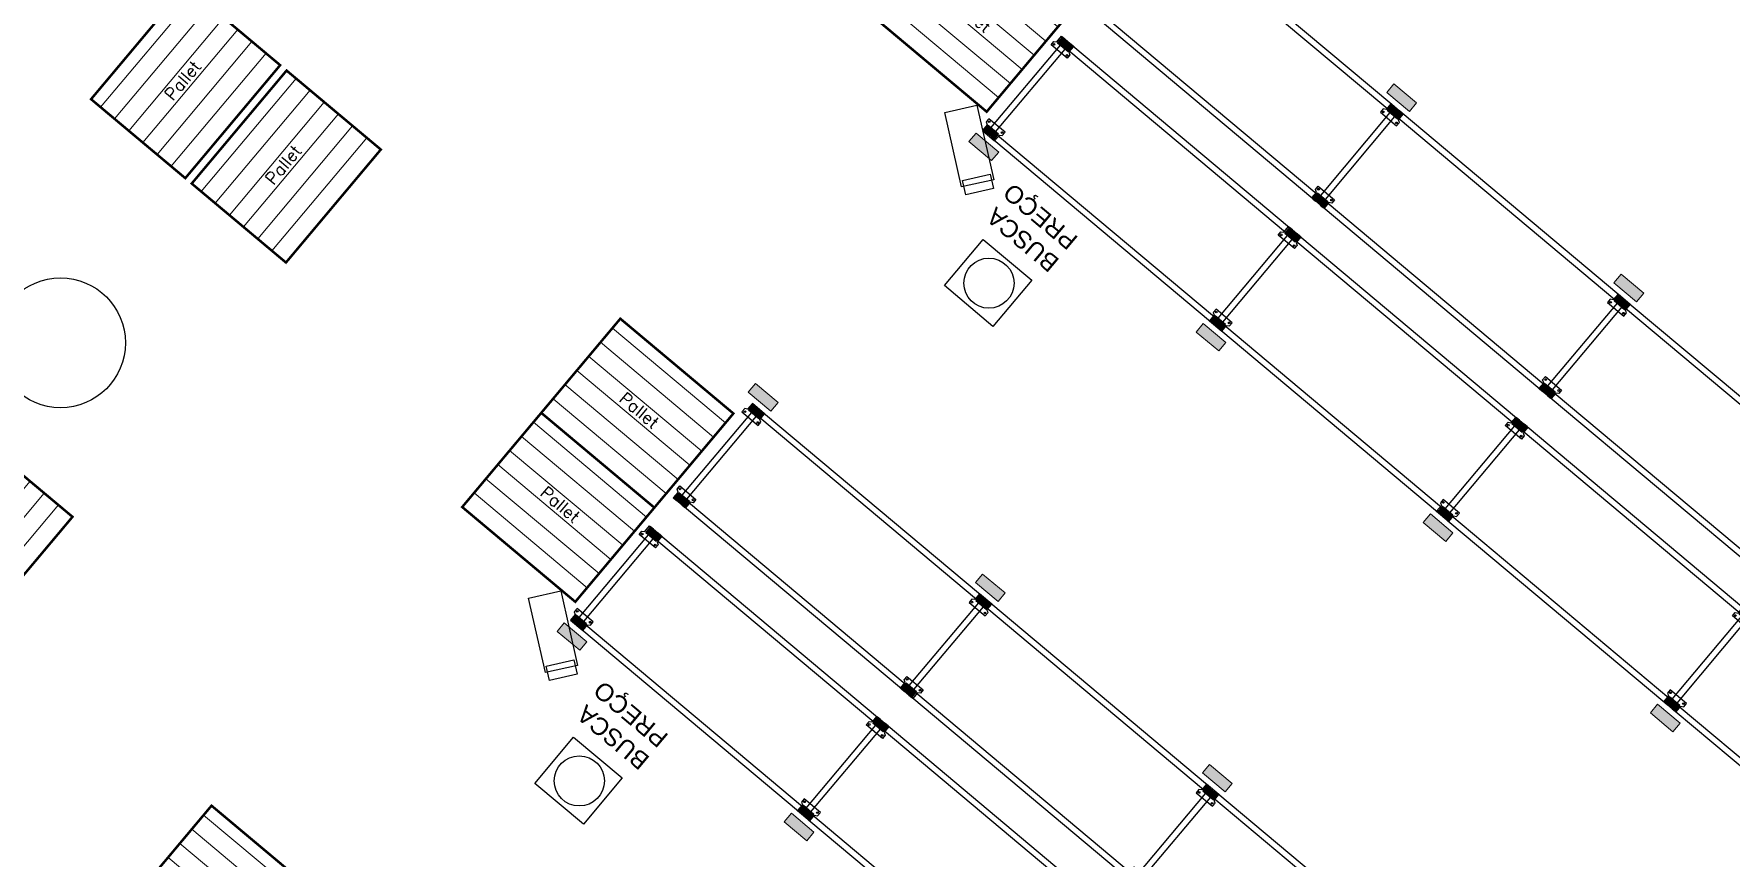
# Model space of a CAD drawing. Header units: metres. Extents: x 822482 to 822767, y 9662202 to 9662512.
# Drawn here: x 822632.44 to 822646.23, y 9662416 to 9662422.7 of the extents above; entities that cross this region are included whole.
import ezdxf

# ---------------------------------------------------------------- set-up
doc = ezdxf.new("R2010")
doc.units = ezdxf.units.M
for name, color, linetype, lineweight in [('#ARQ_MOB', 250, 'Continuous', 0), ('20006_ARQ_1400_3PV$0$ELETRICA', 130, 'Continuous', 0), ('ARQ_NE_PORTAPALLETS', 251, 'Continuous', 0)]:
    doc.layers.add(name, color=color, linetype=linetype, lineweight=lineweight)
doc.layers.add('#ARQ_TEXTO', color=8, linetype='Continuous')
doc.layers.add('wbc_gond_planta', color=7, linetype='Continuous')
doc.layers.add('ARQ_NE_COTAS', color=7, linetype='Continuous', true_color=0x000000)
doc.styles.add('ROMANS', font='romans', dxfattribs={"height": 0.2})
doc.styles.get("Standard").update_dxf_attribs({"font": 'arial.ttf'})

# ---------------------------------------------------------------- blocks, each defined once
blk = doc.blocks.new('100100T11R230100')
at = {"layer": 'wbc_gond_planta'}
for points in [[(3, -1), (3, 0), (0, 0), (0, -6), (11, -6), (11, 0), (8, 0), (8, -1)], [(244, -1), (244, 0), (241, 0), (241, -6), (252, -6), (252, 0), (249, 0), (249, -1)], [(8, -99), (8, -100), (11, -100), (11, -94), (0, -94), (0, -100), (3, -100), (3, -99)], [(249, -99), (249, -100), (252, -100), (252, -94), (241, -94), (241, -100), (244, -100), (244, -99)]]:
    blk.add_hatch(color=8, dxfattribs=at).paths.add_polyline_path(points)
at = {"layer": 'wbc_gond_planta', "color": 8, "linetype": 'Continuous'}
for p, q in [((-1, 0), (12, 0)), ((-1, -6), (-1, 0)), ((12, 0), (12, -6)), ((240, 0), (253, 0)), ((240, -6), (240, 0)), ((253, 0), (253, -6)), ((-3.1, -7.2), (-1, -6)), ((-3.1, -10.7), (-3.1, -7.2)), ((14.1, -10.7), (-3.1, -10.7)), ((12, -6), (14.1, -7.2)), ((14.1, -7.2), (14.1, -10.7)), ((237.9, -7.2), (240, -6)), ((237.9, -10.7), (237.9, -7.2)), ((255.1, -10.7), (237.9, -10.7)), ((253, -6), (255.1, -7.2)), ((255.1, -7.2), (255.1, -10.7)), ((14.1, -89.3), (-3.1, -89.3)), ((-3.1, -89.3), (-3.1, -92.8)), ((-3.1, -92.8), (-1, -94)), ((-1, -94), (-1, -100)), ((12, -94), (14.1, -92.8)), ((12, -100), (12, -94)), ((14.1, -92.8), (14.1, -89.3)), ((255.1, -89.3), (237.9, -89.3)), ((237.9, -89.3), (237.9, -92.8)), ((237.9, -92.8), (240, -94)), ((240, -94), (240, -100)), ((253, -94), (255.1, -92.8)), ((253, -100), (253, -94)), ((255.1, -92.8), (255.1, -89.3)), ((-1, -100), (12, -100)), ((240, -100), (253, -100))]:
    blk.add_line(p, q, dxfattribs=at)
at = {"layer": 'wbc_gond_planta', "color": 8}
for p, q in [((3, 0), (0, 0)), ((0, 0), (0, -6)), ((3, -1), (3, 0)), ((8, 0), (8, -1)), ((8, 0), (11, 0)), ((11, 0), (241, 0)), ((11, 0), (11, -6)), ((244, 0), (241, 0)), ((241, 0), (241, -6)), ((244, -1), (244, 0)), ((249, 0), (249, -1)), ((249, 0), (252, 0)), ((252, 0), (252, -6)), ((11, -6), (0, -6)), ((8, -1), (3, -1)), ((3, -94), (3, -6)), ((8, -94), (8, -6)), ((11, -5), (241, -5)), ((252, -6), (241, -6)), ((249, -1), (244, -1)), ((244, -94), (244, -6)), ((249, -94), (249, -6)), ((0, -100), (0, -94)), ((11, -94), (0, -94)), ((11, -100), (11, -94)), ((11, -95), (241, -95)), ((241, -100), (241, -94)), ((252, -94), (241, -94)), ((252, -100), (252, -94)), ((3, -100), (0, -100)), ((8, -99), (3, -99)), ((3, -99), (3, -100)), ((8, -100), (8, -99)), ((8, -100), (11, -100)), ((11, -100), (241, -100)), ((244, -100), (241, -100)), ((249, -99), (244, -99)), ((244, -99), (244, -100)), ((249, -100), (249, -99)), ((249, -100), (252, -100))]:
    blk.add_line(p, q, dxfattribs=at)
for points in [[(3, -1), (3, 0), (0, 0), (0, -6), (11, -6), (11, 0), (8, 0), (8, -1)], [(244, -1), (244, 0), (241, 0), (241, -6), (252, -6), (252, 0), (249, 0), (249, -1)], [(8, -99), (8, -100), (11, -100), (11, -94), (0, -94), (0, -100), (3, -100), (3, -99)], [(249, -99), (249, -100), (252, -100), (252, -94), (241, -94), (241, -100), (244, -100), (244, -99)]]:
    blk.add_lwpolyline(points, close=True, dxfattribs=at)
for centre in [(-1.4, -9), (12.4, -9), (239.6, -9), (253.4, -9), (-1.4, -91), (12.4, -91), (239.6, -91), (253.4, -91)]:
    blk.add_circle(centre, 0.7, dxfattribs=at)
blk = doc.blocks.new('protetor')
blk.add_hatch(color=8).paths.add_polyline_path([(-3.5, -5), (-3.5, -14), (20.5, -14), (20.5, -5)])
at = {"color": 8}
blk.add_lwpolyline([(-3.5, -5), (-3.5, -14), (20.5, -14), (20.5, -5)], close=True, dxfattribs=at)
blk = doc.blocks.new('Pallet')
at = {"layer": '20006_ARQ_1400_3PV$0$ELETRICA', "true_color": 0xe3e3e3}
h = blk.add_hatch(dxfattribs=at)
h.set_pattern_fill('ANGLE', color=254, scale=100, angle=270)
h.set_pattern_definition([(270, (-6260213.56, 2250736.6), (698.5, -1e-13), [508, -190.5]), (0, (-6260213.56, 2250736.6), (2e-13, 698.5), [508, -190.5])])
h.paths.add_polyline_path([(38752, -4411.7), (38752, -4291.7), (38632, -4291.7), (38632, -4411.7)])
at = {"layer": '#ARQ_MOB', "transparency": 33554687, "const_width": 2}
blk.add_lwpolyline([(38575.3, -4328.3), (38455.3, -4328.3), (38455.3, -4428.3), (38575.3, -4428.3)], close=True, dxfattribs=at)
for points in [[(38575.3, -4328.3), (38455.3, -4328.3), (38455.3, -4328.3), (38575.3, -4328.3), (38575.3, -4330.8)], [(38575.3, -4338.3), (38455.3, -4338.3), (38455.3, -4353.3), (38575.3, -4353.3), (38575.3, -4338.3)], [(38575.3, -4353.3), (38455.3, -4353.3), (38455.3, -4368.3), (38575.3, -4368.3), (38575.3, -4353.3)], [(38575.3, -4368.3), (38455.3, -4368.3), (38455.3, -4383.3), (38575.3, -4383.3), (38575.3, -4368.3)], [(38575.3, -4383.3), (38455.3, -4383.3), (38455.3, -4398.3), (38575.3, -4398.3), (38575.3, -4383.3)], [(38575.3, -4398.3), (38455.3, -4398.3), (38455.3, -4413.3), (38575.3, -4413.3), (38575.3, -4398.3)], [(38575.3, -4413.3), (38455.3, -4413.3), (38455.3, -4428.3), (38575.3, -4428.3), (38575.3, -4413.3)]]:
    blk.add_lwpolyline(points)
at = {"layer": '#ARQ_TEXTO', "insert": (38515, -4375.5), "char_height": 10, "width": 346, "attachment_point": 5, "style": 'ROMANS'}
blk.add_mtext('Pallet', dxfattribs=at)
blk = doc.blocks.new('A$C8f1b9c42')
at = {"layer": 'ARQ_NE_PORTAPALLETS'}
for name, p, xscale, yscale, zscale, rotation in [('Pallet', (746.801, -258.833), 0.01, 0.01, 0.01, 180.000000003544), ('Pallet', (408.907, 169.129), 0.01, 0.01, 0.01, 270), ('Pallet', (409.975, 169.129), 0.01, 0.01, 0.01, 270), ('protetor', (358.562, -218.582), 0.01000000003725292, 0.01000000003725292, 0.01000000003725292, 180.000000003544), ('protetor', (360.972, -218.582), 0.01000000003725292, 0.01000000003725292, 0.01000000003725292, 180.000000003544), ('100100T11R230100', (358.562, -219.582), 0.01000000003725292, 0.01000000003725292, 0.01000000003725292, 180.000000003544), ('100100T11R230100', (360.972, -219.582), 0.01000000003725292, 0.01000000003725292, 0.01000000003725292, 180.000000003544), ('Pallet', (746.801, -263.004), 0.01, 0.01, 0.01, 180.000000003544), ('Pallet', (408.907, 165.229), 0.01, 0.01, 0.01, 270), ('Pallet', (409.975, 165.229), 0.01, 0.01, 0.01, 270), ('Pallet', (746.801, -264.004), 0.01, 0.01, 0.01, 180.000000003544), ('protetor', (353.737, -223.786), 0.01000000003725292, 0.01000000003725292, 0.01000000003725292, 180.000000003544), ('protetor', (356.147, -223.786), 0.01000000003725292, 0.01000000003725292, 0.01000000003725292, 180.000000003544), ('protetor', (358.557, -223.786), 0.01000000003725292, 0.01000000003725292, 0.01000000003725292, 180.000000003544), ('protetor', (360.967, -223.786), 0.01000000003725292, 0.01000000003725292, 0.01000000003725292, 180.000000003544), ('100100T11R230100', (353.737, -224.786), 0.01000000003725292, 0.01000000003725292, 0.01000000003725292, 180.000000003544), ('100100T11R230100', (356.147, -224.786), 0.01000000003725292, 0.01000000003725292, 0.01000000003725292, 180.000000003544), ('100100T11R230100', (358.557, -224.786), 0.01000000003725292, 0.01000000003725292, 0.01000000003725292, 180.000000003544), ('100100T11R230100', (360.967, -224.786), 0.01000000003725292, 0.01000000003725292, 0.01000000003725292, 180.000000003544), ('Pallet', (746.801, -268.208), 0.01, 0.01, 0.01, 180.000000003544), ('Pallet', (746.801, -269.208), 0.01, 0.01, 0.01, 180.000000003544)]:
    blk.add_blockref(name, p, dxfattribs=dict(at, xscale=xscale, yscale=yscale, zscale=zscale, rotation=rotation))
at = {"layer": 'ARQ_NE_PORTAPALLETS', "xscale": 0.01000000003725292, "yscale": 0.01000000003725292, "zscale": 0.01000000003725292}
for name, p in [('100100T11R230100', (353.632, -219.882)), ('100100T11R230100', (356.042, -219.882)), ('100100T11R230100', (358.452, -219.882)), ('protetor', (356.042, -220.882)), ('protetor', (358.452, -220.882)), ('protetor', (360.862, -220.882)), ('100100T11R230100', (353.632, -225.086)), ('100100T11R230100', (356.042, -225.086)), ('100100T11R230100', (358.452, -225.086)), ('protetor', (356.042, -226.086)), ('protetor', (358.452, -226.086))]:
    blk.add_blockref(name, p, dxfattribs=at)

msp = doc.modelspace()

# ---------------------------------------------------------------- linework, layer by layer
at = {"layer": 'ARQ_NE_COTAS', "color": 1}
for points in [[(822640.104, 9662422.115), (822640.241, 9662421.51), (822639.979, 9662421.451), (822639.842, 9662422.056)], [(822640.211, 9662421.554), (822640.238, 9662421.437), (822640.014, 9662421.386), (822639.987, 9662421.503)], [(822636.721, 9662418.165), (822636.857, 9662417.559), (822636.595, 9662417.5), (822636.458, 9662418.105)], [(822636.827, 9662417.604), (822636.854, 9662417.486), (822636.63, 9662417.435), (822636.603, 9662417.553)]]:
    msp.add_lwpolyline(points, close=True, dxfattribs=at)
at = {"layer": 'ARQ_NE_COTAS', "color": 6}
for points in [[(822640.234, 9662420.317), (822639.84, 9662420.648), (822640.155, 9662421.023), (822640.549, 9662420.693)], [(822636.904, 9662416.268), (822636.51, 9662416.598), (822636.825, 9662416.974), (822637.219, 9662416.643)]]:
    msp.add_lwpolyline(points, close=True, dxfattribs=at)
for centre in [(822640.201, 9662420.668), (822636.871, 9662416.619)]:
    msp.add_circle(centre, 0.204, dxfattribs=at)
at = {"layer": 'ARQ_NE_COTAS', "color": 40, "true_color": 0xf8d731}
msp.add_circle((822632.653, 9662420.183), 0.528, dxfattribs=at)

# ---------------------------------------------------------------- block references
at = {"ltscale": 10, "rotation": 140.0090103764572}
msp.add_blockref('A$C8f1b9c42', (822772.889, 9662018.47), dxfattribs=at)

# ---------------------------------------------------------------- texts
at = {"layer": 'ARQ_NE_COTAS', "color": 6, "char_height": 0.1421, "attachment_point": 1, "rotation": 140.009}
for insert in [(822640.691, 9662420.747), (822637.361, 9662416.698)]:
    msp.add_mtext_dynamic_manual_height_columns('BUSCA \\PPREÇO', width=0.05955, gutter_width=0.711, heights=[0], dxfattribs=dict(at, insert=insert))

doc.saveas('drawing.dxf')
